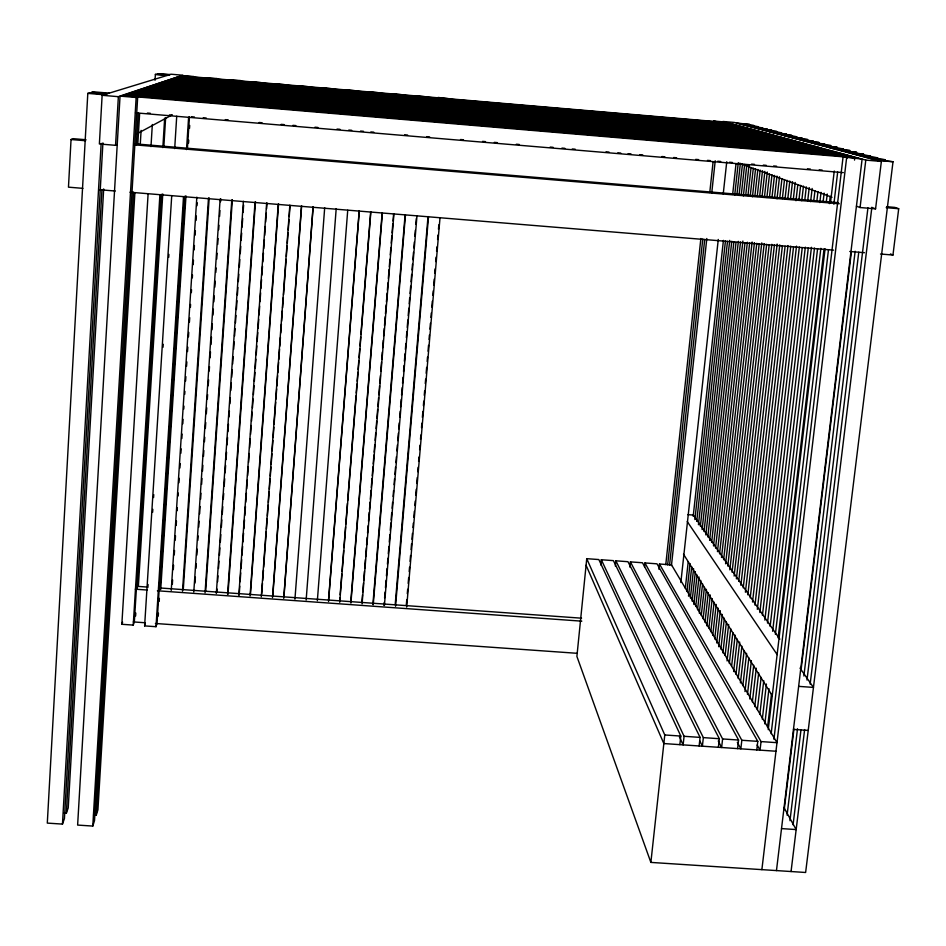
<?xml version="1.0" encoding="UTF-8"?>
<svg xmlns="http://www.w3.org/2000/svg" width="946" height="946" viewBox="0 0 946 946"><rect width="100%" height="100%" fill="white"/><g stroke="black" fill="none" stroke-linecap="round" stroke-linejoin="round"><path stroke-width="1.42" d="M345.337 89.882L357.02 90.875M86.003 139.748L73.031 138.66L71.045 139.523L68.467 187.166L82.917 188.36M105.704 94.21L89.693 92.85L87.801 93.382L47.3 823.103L62.471 824.096L64.423 818.621L102.925 142.893M102.133 95.298L118.368 96.681L182.815 75.231L171.143 74.226L102.133 95.298L99.377 143.969L115.554 145.329L117.245 144.419M62.471 824.096L101.163 143.378M63.619 813.04L66.338 813.217L101.967 189.519M103.682 188.94L68.23 807.896L66.338 813.217M115.554 145.329L118.368 96.681M92.779 826.071L136.153 97.485L137.69 96.93L94.517 820.584L92.779 826.071L77.631 825.078L120.047 96.114L136.153 97.485M93.524 815.003L96.232 815.18L133.481 192.121M136.295 144.986L138.234 112.574M134.864 193.197L97.923 809.847L96.232 815.18M137.773 144.513L139.63 113.532M140.268 144.312L141.108 130.394M160.879 194.498L134.332 621.995L133.232 625.093L121.845 624.289L148.108 193.8M150.982 146.618L152.33 124.505M155.026 80.268L155.392 74.379L168.293 75.101M133.232 625.093L159.909 194.77M162.842 147.611L164.663 118.132M163.8 147.328L165.633 117.848M135.609 615.976L135.798 613.02M137.359 587.963L161.825 194.249M169.405 82.444L169.582 79.63L752.401 129.436M138.353 586.378L162.771 194.001M184.352 196.437L156.989 623.591L156.007 626.701L144.62 625.897L171.723 195.739M174.691 148.605L176.725 116.192M147.895 587.431L148.084 584.486M152.637 512.283L152.826 509.338M153.571 497.549L153.749 494.604M163.043 347.241L163.232 344.297M168.707 257.359L168.896 254.415M156.007 626.701L183.512 196.709M186.528 149.598L188.609 117.198M187.367 149.302L189.448 116.902M158.254 616.094L158.431 613.15M159.188 601.36L159.377 598.416M159.945 589.571L185.18 196.177M188.573 143.13L188.762 140.185M189.519 128.396L189.708 125.451M160.725 589.464L185.984 195.917M171.238 590.387L196.839 197.135M172.338 584.38L172.621 579.957M173.295 569.646L173.591 565.223M174.253 554.912L174.549 550.489M175.223 540.178L175.507 535.755M176.181 525.444L176.464 521.021M177.139 510.71L177.328 507.766M178.096 495.976L178.297 493.032M178.96 482.708L179.255 478.298M179.929 467.974L180.213 463.564M180.887 453.24L181.171 448.83M181.845 438.506L182.129 434.084M182.803 423.773L183.086 419.35M183.761 409.039L183.962 406.094M184.718 394.305L184.919 391.36M185.593 381.049L185.877 376.626M186.551 366.315L186.835 361.892M187.509 351.581L187.793 347.158M188.467 336.847L188.751 332.424M189.425 322.113L189.72 317.69M190.394 307.379L190.584 304.435M191.352 292.645L191.541 289.701M192.31 277.911L192.499 274.967M193.173 264.644L193.457 260.233M194.131 249.91L194.427 245.499M195.089 235.176L195.384 230.765M196.059 220.442L196.342 216.031M197.016 205.708L197.206 202.763M182.519 591.191L208.487 198.092M183.276 589.606L209.184 197.832M193.788 592.007L220.134 199.05M194.982 583.043L195.373 577.155M195.964 568.321L196.26 563.911M196.863 555.077L197.253 549.188M197.844 540.355L198.14 535.933M198.731 527.099L199.133 521.211M199.618 513.844L200.114 506.488M200.611 499.121L201.001 493.233M201.604 484.399L201.995 478.51M202.491 471.155L202.882 465.266M203.473 456.433L203.875 450.544M204.466 441.711L204.762 437.289M205.353 428.455L205.755 422.566M206.346 413.733L206.736 407.844M207.328 399.011L207.623 394.6M208.215 385.755L208.617 379.866M209.208 371.033L209.504 366.622M210.095 357.789L210.497 351.9M210.982 344.533L211.478 337.178M211.975 329.811L212.365 323.922M212.968 315.089L213.358 309.2M213.855 301.845L214.245 295.956M214.837 287.123L215.239 281.234M215.83 272.401L216.126 267.978M216.717 259.145L217.107 253.256M217.71 244.423L218.1 238.534M218.692 229.701L218.987 225.278M219.578 216.445L219.98 210.556M220.572 201.723L220.773 198.778M205.057 592.811L231.782 200.02M205.696 591.215L232.349 199.736M216.315 593.532L243.394 201.297M216.894 592.019L217.095 589.074M217.604 581.719L218.006 575.83M218.514 568.475L219.023 561.12M219.437 555.231L219.945 547.876M220.347 541.999L220.856 534.644M221.364 527.289L221.872 519.933M222.275 514.045L222.783 506.689M223.291 499.334L223.705 493.445M224.214 486.09L224.71 478.735M225.124 472.846L225.633 465.491M226.035 459.614L226.543 452.259M227.052 444.904L227.56 437.549M227.962 431.66L228.471 424.305M228.979 416.95L229.393 411.061M229.902 403.706L230.304 397.828M230.812 390.473L231.321 383.118M231.723 377.229L232.231 369.874M232.645 363.985L233.154 356.63M233.662 349.275L234.17 341.92M234.573 336.031L235.081 328.676M235.483 322.799L235.992 315.444M236.405 309.555L237.008 300.733M237.411 294.845L237.919 287.489M238.333 281.601L238.841 274.245M239.35 266.89L239.858 259.535M240.26 253.658L240.769 246.291M241.171 240.414L241.679 233.059M242.093 227.17L242.696 218.349M243.11 212.46L243.619 205.105M227.572 594.336L255.018 202.255M227.986 594.289L255.479 201.64M238.818 595.14L266.63 203.213M239.172 595.01L239.799 586.165M240.118 581.743L240.745 572.898M241.064 568.475L241.691 559.642M241.999 555.219L242.625 546.374M242.945 541.952L243.571 533.106M243.891 528.684L244.517 519.839M244.825 515.416L245.452 506.571M245.771 502.149L246.398 493.304M246.705 488.881L247.344 480.036M247.651 475.613L248.278 466.768M248.597 462.346L249.224 453.512M249.638 447.612L250.264 438.767M250.584 434.344L251.21 425.499M251.53 421.076L252.156 412.231M252.464 407.809L253.09 398.964M253.41 394.541L254.036 385.696M254.356 381.285L254.982 372.44M255.29 368.018L255.917 359.173M256.236 354.75L256.863 345.905M257.182 341.482L257.809 332.637M258.116 328.215L258.743 319.37M259.062 314.947L259.689 306.102M260.008 301.679L260.635 292.834M260.942 288.412L261.569 279.567M261.888 275.156L262.515 266.311M262.834 261.888L263.461 253.043M263.768 248.621L264.395 239.776M264.714 235.353L265.341 226.508M265.649 222.085L266.287 213.24M266.595 208.818L267.02 202.929M250.051 595.956L278.242 204.17M250.465 594.336L278.562 203.875M261.285 596.76L289.843 205.128M261.746 593.674L262.491 583.363M262.704 580.418L263.461 570.107M263.674 567.162L266.252 531.806M266.465 528.861L267.221 518.55M267.434 515.605L268.191 505.294M268.404 502.35L269.149 492.038M269.374 489.094L270.118 478.782M270.331 475.838L270.982 467.005M271.195 464.06L271.951 453.749M272.164 450.804L272.909 440.493M273.134 437.549L273.879 427.237M274.092 424.293L275.712 402.192M275.925 399.247L276.681 388.936M276.894 385.992L277.639 375.68M277.852 372.736L278.609 362.424M278.822 359.48L279.578 349.169M279.791 346.224L280.442 337.391M280.761 332.968L281.4 324.135M281.612 321.191L282.369 310.879M282.582 307.935L283.339 297.623M283.552 294.679L286.13 259.322M286.342 256.378L287.099 246.066M287.312 243.122L288.069 232.811M288.282 229.866L289.027 219.555M289.251 216.61L289.996 206.299M272.507 597.565L301.443 206.086M272.803 595.945L301.644 205.779M283.729 598.369L313.031 207.044M283.966 596.749L313.173 206.725M294.939 599.173L324.691 207.682M306.149 599.977L336.197 208.628M317.348 600.686L347.726 210.225M328.534 599.859L359.184 210.852M328.546 601.49L359.291 211.183M339.661 600.663L339.898 597.706M340.134 594.762L341.778 574.139M342.014 571.195L343.658 550.572M343.895 547.628L345.538 527.005M345.775 524.06L347.419 503.438M347.655 500.493L355.992 395.913M356.228 392.968L356.926 384.135M357.162 381.191L357.872 372.346M358.108 369.401L358.806 360.568M359.042 357.623L359.752 348.778M359.988 345.834L360.686 337.001M360.923 334.056L370.666 211.798M339.72 602.295L370.844 212.129M350.789 601.455L382.16 212.744M350.907 603.099L382.385 213.087M361.892 602.247L362.495 594.892M362.744 591.948L363.465 583.114M363.702 580.17L364.423 571.349M364.659 568.404L365.381 559.571M365.629 556.626L366.35 547.793M366.587 544.849L367.19 537.494M367.545 533.071L368.148 525.716M368.514 521.305L369.224 512.472M369.472 509.527L370.075 502.172M370.312 499.228L371.033 490.395M371.27 487.45L371.991 478.617M372.239 475.672L372.961 466.839M373.197 463.895L373.918 455.073M374.155 452.129L374.758 444.762M375.124 440.351L375.716 432.996M376.082 428.573L376.685 421.218M376.922 418.274L377.643 409.441M377.88 406.496L378.601 397.663M378.849 394.73L379.571 385.897M379.807 382.953L380.41 375.586M380.765 371.175L381.486 362.342M381.735 359.397L382.338 352.042M382.692 347.631L383.296 340.264M383.65 335.854L384.253 328.499M384.502 325.554L385.211 316.721M385.46 313.776L386.181 304.943M386.417 301.999L387.139 293.165M387.375 290.221L387.978 282.866M388.345 278.455L389.066 269.622M389.303 266.677L389.906 259.322M390.26 254.9L390.864 247.545M391.23 243.122L391.833 235.767M392.07 232.822L392.791 223.989M393.028 221.045L393.631 213.69M362.07 603.891L393.926 214.033M372.878 604.518L405.101 214.636M373.232 604.695L405.456 214.979M383.981 605.31L384.23 602.377M384.596 597.967L385.081 592.078M385.46 587.667L386.074 580.312M386.441 575.901L387.056 568.546M387.422 564.135L387.919 558.258M388.286 553.836L388.901 546.492M389.267 542.07L389.882 534.726M390.249 530.304L390.864 522.961M391.112 520.016L391.727 512.661M392.093 508.25L392.59 502.361M393.075 496.484L393.571 490.596M394.056 484.719L394.553 478.83M394.92 474.419L395.534 467.076M395.901 462.653L396.398 456.776M396.894 450.887L397.379 445.01M397.746 440.6L398.361 433.244M398.739 428.834L399.224 422.945M399.72 417.068L400.205 411.179M400.584 406.768L401.199 399.413M401.565 395.002L402.18 387.647M402.547 383.236L403.043 377.359M403.528 371.471L404.025 365.594M404.391 361.183L405.006 353.828M405.373 349.417L405.869 343.528M406.354 337.651L406.851 331.762M407.218 327.351L407.832 319.996M408.199 315.586L408.814 308.23M409.18 303.82L409.677 297.943M410.044 293.532L410.659 286.177M411.025 281.766L411.64 274.411M412.018 270L412.503 264.111M412.87 259.701L413.485 252.346M413.863 247.935L414.348 242.058M414.845 236.169L415.329 230.292M415.826 224.403L416.323 218.526M384.395 605.499L416.973 215.936M395.192 604.636L428.018 216.528M395.546 606.291L428.491 216.882M406.283 605.44L406.78 599.551M407.288 593.674L407.667 589.275M408.164 583.386L408.672 577.509M409.169 571.632L409.547 567.222M410.056 561.345L410.552 555.468M411.061 549.591L411.557 543.714M411.936 539.303L412.444 533.426M412.941 527.549L413.319 523.138M413.828 517.261L414.324 511.384M414.833 505.507L415.211 501.096M415.708 495.219L416.216 489.342M416.713 483.465L417.221 477.588M417.718 471.699L418.097 467.3M418.605 461.423L418.972 457.013M419.61 449.657L419.989 445.247M420.485 439.37L420.864 434.971M421.49 427.616L421.869 423.205M422.365 417.328L422.874 411.451M423.382 405.574L423.749 401.163M424.257 395.286L424.636 390.875M425.262 383.532L425.641 379.121M426.138 373.244L426.646 367.367M427.143 361.49L427.521 357.08M428.03 351.203L428.526 345.325M429.035 339.448L429.413 335.038M429.91 329.161L430.418 323.284M430.915 317.395L431.293 312.996M431.802 307.119L432.298 301.23M432.807 295.353L433.185 290.942M433.682 285.065L434.19 279.188M434.687 273.311L435.065 268.901M435.692 261.557L436.071 257.146M436.579 251.269L436.957 246.859M437.584 239.515L437.963 235.105M438.459 229.228L438.838 224.817M406.685 607.096L440.008 217.828M679.855 744.656L680.813 736.071L598.842 559.559L586.745 558.672L576.894 656.429L650.872 862.409L805.625 872.484L893.012 161.742L873.808 159.436M600.781 564.999L601.313 559.748L613.41 560.635L700.087 737.395L699.118 745.968M615.326 566.063L615.87 560.812L627.955 561.699L719.338 738.72L718.369 747.293M629.87 567.127L630.414 561.877L642.488 562.764L738.578 740.044L737.584 748.605M644.533 566.879L644.947 562.941L657.009 563.828L757.793 741.357L756.788 749.918M658.913 569.244L659.468 564.005L671.53 564.892L776.985 742.681L761.045 741.581L659.468 564.005M665.771 564.596L700.868 238.522M667.651 564.892L702.783 238.995M669.543 565.211L704.711 239.468M709.772 192.523L713.107 161.707M671.447 565.566L706.816 238.498M711.735 193.031L715.223 160.761M680.848 582.523L718.274 239.444M723.229 193.989L726.753 161.742M650.872 862.409L664.778 734.971L586.745 558.672M685.318 588.223L688.215 561.806M693.193 516.303L723.418 240.379M686.985 591.451L690.036 563.58M694.872 519.567L725.452 240.863M688.511 596.169L691.727 566.843M696.717 521.388L727.498 241.348M732.653 194.438L736.035 163.646M690.367 597.99L693.595 568.676M698.432 524.711L729.721 240.39M734.723 194.959L738.27 162.712M692.105 601.124L695.345 571.739M700.359 526.201L731.778 241.218M736.969 194.214L740.363 163.362M693.844 604.459L697.084 575.097M702.109 529.571L733.895 241.738M739.086 194.758L742.492 163.918M695.759 606.362L699.011 577.001M704.037 531.498L736.035 242.282M741.226 195.302L744.632 164.474M697.533 609.768L700.785 580.418M705.822 534.916L738.353 241.36M743.39 195.869L746.808 165.042M601.313 559.748L684.076 736.295L683.118 744.88L679.429 736.887M699.319 613.209L702.582 583.859M707.797 536.902L740.529 241.928M745.744 194.971L748.995 165.621M701.293 615.207L704.403 587.336M709.618 540.379L742.894 241.041M747.955 195.55L751.053 167.667M703.126 618.708L706.402 589.37M711.629 542.413L744.963 243.098M750.355 194.675L753.3 168.27M704.983 622.243L708.258 592.906M713.497 545.948L747.375 242.235M752.448 196.744L755.558 168.873M706.851 625.814L710.292 594.999M715.543 548.053L749.658 242.85M754.896 195.893L757.852 169.476M708.909 627.955L712.196 598.605M717.458 551.648L752.117 242.01M757.214 196.52L760.17 170.103M710.824 631.585L714.112 602.235M719.551 553.8L754.447 242.649M759.709 195.68L762.511 170.729M712.752 635.263L716.217 604.435M721.502 557.454L756.8 243.299M762.074 196.33L764.876 171.368M615.87 560.812L703.351 737.62L702.381 746.193L699.803 740.895M714.715 638.976L718.18 608.136M723.643 559.677L759.177 243.973M764.463 196.981L767.277 172.018M716.666 642.902L720.308 610.667M725.594 563.781L761.778 242.909M766.899 197.489L769.547 174.04M718.664 646.686L722.318 614.439M727.781 566.063L764.214 243.595M769.512 196.697L771.995 174.714M720.852 649.039L724.34 618.246M729.815 569.847L766.674 244.305M771.983 197.383L774.478 175.388M722.898 652.894L726.398 622.09M732.05 572.2L769.157 245.038M774.49 198.081L776.985 176.074M725.133 655.33L728.645 624.502M734.143 576.055L771.841 244.305M777.021 198.79L779.516 176.772M727.048 660.911L730.714 628.676M736.39 578.857L774.419 244.789M779.764 197.891L781.928 178.853M729.331 663.43L732.843 632.638M738.696 581.317L777.163 244.08M782.354 198.625L784.53 179.563M630.414 561.877L722.602 738.944L721.621 747.517L718.262 740.978M731.636 665.984L735.16 635.168M740.86 585.278L779.776 244.86M784.979 199.37L787.155 180.296M733.635 671.518L737.336 639.212M743.225 587.809L782.413 245.653M787.793 198.66L789.815 181.041M735.976 674.332L739.677 642.074M745.401 592.231L785.109 246.208M790.501 199.287L792.512 181.691M738.199 678.483L741.912 646.201M747.813 594.833L787.983 245.558M793.387 198.601L795.243 182.46M740.422 682.858L744.135 650.612M750.213 597.86L790.75 246.149M795.976 200.718L797.833 184.6M742.858 685.625L746.583 653.355M752.519 602.011L793.517 247.001M798.932 200.055L800.623 185.381M744.963 691.55L748.865 657.86M754.967 605.109L796.508 246.149M801.77 200.729L803.461 186.078M644.947 562.941L741.83 740.269L740.836 748.83L737.336 742.326M747.458 694.423L751.372 660.686M757.332 609.342L799.346 247.036M804.786 200.103L806.323 186.894M749.8 698.976L753.714 665.275M759.839 612.523L802.243 247.698M807.695 200.812L809.232 187.615M752.354 701.932L756.28 668.195M762.429 615.373L805.318 247.143M810.616 201.664L812.153 188.455M754.742 706.591L758.68 672.878M764.841 620.115L808.298 247.84M813.773 200.93L814.967 190.678M757.356 709.654L761.14 677.36M767.49 623.047L811.443 247.308M816.942 200.351L817.971 191.541M759.815 714.407L763.765 680.671M770.127 626.418L814.494 248.041M819.827 202.586L821.033 192.31M762.299 719.208L766.426 684.041M772.634 631.278L817.581 248.798M823.091 201.9L824.12 193.102M761.045 741.581L760.04 750.143L757.143 745.01M764.829 723.891L768.98 688.664M775.377 634.352L820.844 248.325M826.378 201.344L827.242 194.013M767.549 727.344L771.534 693.595M778.12 637.852L824.013 249.105M829.382 203.626L830.245 196.295M768.247 729.673L825.078 248.751M830.446 203.295L834.254 171.037M771.156 733.706L828.483 249.72M833.864 204.253L837.683 171.995M773.923 739.264L843.087 156.823L862.102 159.117L776.465 870.592M761.873 869.646L846.623 157.805M847.498 158.041L847.829 155.25L126.516 93.961M854.51 160.087L854.865 157.154L123.335 95.026M784.222 809.717L793.931 729.165M800.978 670.584L851.4 251.731M860.068 207.529L865.791 160.111L722.933 121.466L734.262 122.436L881.365 161.435L875.582 208.83L860.068 207.529L856.426 206.204M787.084 815.168L797.513 728.751M803.875 676.012L855.149 251.234M789.969 820.69L800.966 729.851M806.985 680.044L858.767 252.215M793.079 824.817L804.632 729.555M810.143 684.124L867.943 207.801M791.057 871.538L871.857 207.351M880.513 254.013L892.965 255.042L898.7 208.723L894.845 207.399L886.568 206.701M333.654 88.877L321.959 87.872M144.62 625.897L145.317 623.828M121.845 624.289L122.613 622.232M310.253 86.878L298.546 85.873M286.827 84.868L275.109 83.863M263.378 82.858L251.636 81.853M239.882 80.848L240.461 80.528L228.128 79.842M137.016 133.776L171.936 114.998M216.374 78.837L217.072 78.53L204.608 77.832M139.204 96.374L140.694 95.83M191.151 77.442L191.991 77.123M192.83 76.827L193.658 76.52L181.928 75.514M781.526 828.601L796.154 829.571L784.057 807.707M793.458 729.413L808.215 730.43M664.778 734.971L680.813 736.071M684.076 736.295L700.087 737.395M703.351 737.62L719.338 738.72M722.602 738.944L738.578 740.044M741.83 740.269L757.793 741.357M775.968 751.23L663.844 743.556L586.082 565.247M133.315 621.924L145.105 622.752M155.416 623.485L576.812 653.284M798.637 686.37L813.454 687.411L800.009 668.124M136.461 586.284L146.784 587.028M158.573 587.868L581.554 618.187M135.313 589.192L147.103 590.032M157.414 590.777L581.802 621.167M687.825 514.659L693.335 515.062L779.847 639.2M99.082 189.685L115.282 191.021M129.992 192.227L833.58 250.146M849.78 251.482L864.49 252.7M134.533 143.804L838.44 202.681M71.045 139.523L85.566 140.729M134.119 144.797L839.268 203.745M886.201 207.671L898.7 208.723M170.197 74.521L157.45 73.8L169.251 74.805M724.896 121.999L713.509 121.017L715.436 121.549M736.284 122.968L749.752 124.494L738.318 123.512M181.041 75.81L726.883 122.531M180.142 76.118L728.881 123.075M740.387 124.056L754.021 125.593L742.468 124.612M155.392 74.379L167.312 75.396M179.232 76.413L730.915 123.619M178.321 76.721L732.961 124.174M744.573 125.168L758.385 126.729L746.701 125.735M177.387 77.028L735.018 124.73M176.453 77.347L737.111 125.298M748.854 126.303L762.831 127.887L751.029 126.882M175.507 77.655L739.228 125.865M174.537 77.974L741.368 126.445M753.241 127.462L767.383 129.07L755.464 128.053M173.567 78.305L743.521 127.036M172.586 78.624L745.708 127.627M757.711 128.656L772.042 130.288L759.981 129.247M171.593 78.956L747.919 128.218M170.599 79.298L750.143 128.822M762.275 129.862L776.796 131.518L764.605 130.477M168.554 79.972L754.683 130.051M766.958 131.104L781.668 132.783L769.335 131.731M167.513 80.315L757.001 130.678M166.461 80.67L759.331 131.317M771.735 132.369L786.646 134.084L774.171 133.019M165.396 81.025L761.696 131.955M164.332 81.38L764.084 132.594M776.631 133.67L791.731 135.408L779.126 134.332M163.244 81.746L766.497 133.256M162.133 82.113L768.944 133.906M781.644 134.994L796.946 136.756L784.187 135.668M161.021 82.479L771.428 134.58M159.898 82.858L773.923 135.254M786.765 136.354L802.291 138.151L789.378 137.052M158.751 83.236L776.465 135.94M157.604 83.615L779.019 136.638M792.015 137.749L807.754 139.57L794.687 138.459M156.433 84.005L781.621 137.336M155.25 84.407L784.246 138.045M797.395 139.168L813.347 141.025L800.127 139.902M154.044 84.797L786.906 138.766M152.838 85.199L789.591 139.5M802.906 140.635L819.094 142.515L805.708 141.38M151.608 85.613L792.322 140.233M150.367 86.027L795.078 140.978M808.546 142.125L824.971 144.052L811.42 142.893M149.101 86.453L797.868 141.734M147.824 86.866L800.694 142.503M814.34 143.662L831.002 145.613L817.285 144.442M146.535 87.304L803.556 143.272M145.223 87.742L806.465 144.064M820.277 145.235L837.186 147.221L823.292 146.039M143.898 88.179L809.398 144.856M142.562 88.628L812.366 145.66M826.355 146.855L843.525 148.877L829.465 147.671M141.191 89.078L815.381 146.476M139.819 89.539L818.444 147.304M832.61 148.51L850.04 150.568L835.791 149.35M138.412 90L821.53 148.144M137.004 90.473L824.664 148.983M839.019 150.213L856.721 152.306L842.295 151.076M135.562 90.958L827.845 149.846M134.107 91.443L831.061 150.721M845.606 151.951L863.592 154.092L848.964 152.85M132.629 91.928L834.325 151.596M131.139 92.424L837.624 152.495M852.37 153.749L870.639 155.924L855.823 154.659M129.614 92.933L840.982 153.406M128.077 93.441L844.376 154.316M859.323 155.593L877.9 157.805L862.87 156.528M109.168 93.157L93.382 91.809L91.549 92.33L107.442 93.678M124.931 94.494L851.317 156.196M866.465 157.485L885.35 159.744L870.107 158.455M121.703 95.57L858.448 158.124M87.801 93.382L103.93 94.754M877.557 160.43L893.012 161.742M865.791 160.111L881.365 161.435M147.387 113.047L150.331 113.295M169.44 114.915L172.385 115.164M191.494 116.772L194.427 117.02M203.248 117.765L206.193 118.014M225.302 119.634L228.246 119.882M259.109 122.495L262.054 122.744M281.163 124.352L284.107 124.6M292.929 125.345L295.862 125.593M314.971 127.213L317.915 127.462M337.024 129.07L339.969 129.318M348.79 130.063L351.723 130.312M360.544 131.056L363.489 131.305M370.832 131.932L373.776 132.18M404.64 134.793L407.584 135.042M426.693 136.65L429.638 136.898M460.501 139.511L463.445 139.76M482.555 141.368L485.499 141.616M494.32 142.361L497.253 142.609M516.362 144.23L519.307 144.478M550.182 147.079L553.114 147.328M561.936 148.084L564.88 148.333M572.224 148.948L575.168 149.196M606.043 151.809L608.976 152.058M617.797 152.803L620.742 153.051M628.085 153.666L631.029 153.914M639.851 154.659L642.783 154.908M661.904 156.528L664.837 156.776M673.658 157.521L676.603 157.769M695.712 159.377L698.645 159.626M707.466 160.371L710.411 160.619M717.766 161.246L720.698 161.494M729.52 162.239L732.464 162.487M751.573 164.107L754.506 164.356M763.327 165.101L766.272 165.349M773.615 165.964L776.56 166.212M807.435 168.826L810.367 169.074M819.189 169.819L822.133 170.067M135.479 112.834L843.335 172.633M717.375 122.093L719.338 122.625M836.158 154.908L839.599 155.865M871.834 207.493L875.582 208.83M739.157 163.244L832.042 197.265M890.423 253.942L892.965 255.042M450.19 98.845L438.093 97.45L438.566 97.852M426.942 96.859L415.306 95.865M403.658 94.872L392.011 93.867M687.257 521.565L777.186 654.632M683.497 554.19L772.255 695.617M380.351 92.874L368.692 91.88"/></g></svg>
